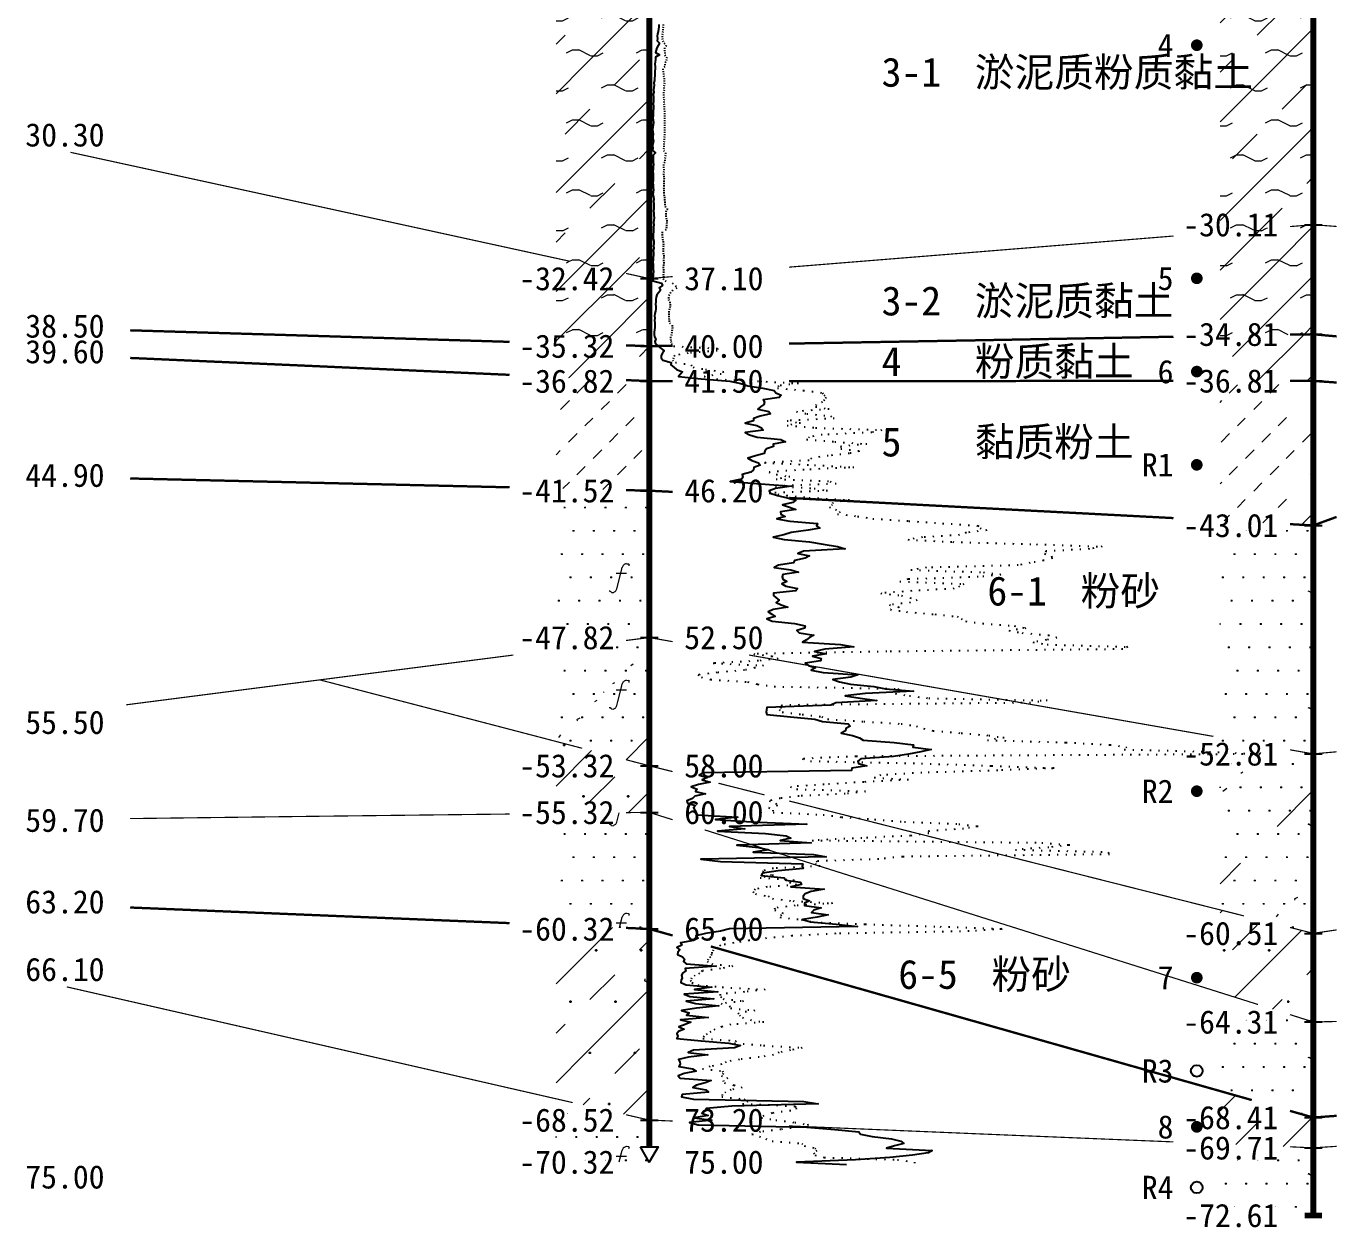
# Model space of a CAD drawing. Extents: x -37 to 3540, y -1485 to 297.
# Drawn here: x 901.7 to 1014.2, y -1124.2 to -1020.7 of the extents above; entities that cross this region are included whole.
import ezdxf
from ezdxf.enums import TextEntityAlignment as Align

# ---------------------------------------------------------------- set-up
doc = ezdxf.new("R2010")
doc.units = 0
doc.linetypes.add('DOT', pattern=[6.35, 0, -6.35])
doc.layers.get('0').update_dxf_attribs({"linetype": 'CONTINUOUS'})
for name, color, linetype in [('CURVE', 200, 'CONTINUOUS'), ('HOLE', 41, 'CONTINUOUS'), ('SAMPLE', 1, 'CONTINUOUS'), ('STRATUM', 241, 'CONTINUOUS')]:
    doc.layers.add(name, color=color, linetype=linetype)
doc.layers.add('HATCH', color=7, linetype='CONTINUOUS', lineweight=13)
doc.styles.add('ST', font='')
doc.styles.get('ST').set_extended_font_data('SimSun')
pattern_1 = [(45, (802.61, -1188), (-4.24264, 4.24264), [10, 0]), (45, (803.671, -1191.182), (-2.12132, 6.36396), [3, -3]), (26.565, (803.6844, -1188.2536), (5.999823, 5.999812), [0.567, -12.849]), (0, (803.1174, -1188.2536), (0, 6), [0.567, -5.433]), (26.565, (801.029, -1188), (5.999823, 5.999812), [0.567, -12.849]), (0, (801.536, -1187.7464), (0, 6), [0.567, -5.433]), (153.435, (803.1174, -1188.2536), (-5.999818, -5e-06), [1.134, -12.2826]), (26.565, (806.6844, -1185.2536), (5.999823, 5.999812), [0.567, -12.849]), (0, (806.1174, -1185.2536), (0, 6), [0.567, -5.433]), (26.565, (804.029, -1185), (5.999823, 5.999812), [0.567, -12.849]), (0, (804.536, -1184.7464), (0, 6), [0.567, -5.433]), (153.435, (806.1174, -1185.2536), (-5.999818, -5e-06), [1.134, -12.2826])]
pattern_2 = [(45, (802.6102, -1188), (-2.12132, 2.12132), [10, 0]), (26.565, (803.6844, -1188.2536), (5.999823, 5.999812), [0.567, -12.849]), (0, (803.1174, -1188.2536), (0, 6), [0.567, -5.433]), (26.565, (801.029, -1188), (5.999823, 5.999812), [0.567, -12.849]), (0, (801.536, -1187.7464), (0, 6), [0.567, -5.433]), (153.435, (803.1174, -1188.2536), (-5.999818, -5e-06), [1.134, -12.2826]), (26.565, (806.6844, -1185.2536), (5.999823, 5.999812), [0.567, -12.849]), (0, (806.1174, -1185.2536), (0, 6), [0.567, -5.433]), (26.565, (804.029, -1185), (5.999823, 5.999812), [0.567, -12.849]), (0, (804.536, -1184.7464), (0, 6), [0.567, -5.433]), (153.435, (806.1174, -1185.2536), (-5.999818, -5e-06), [1.134, -12.2826])]
pattern_3 = [(45, (802.61, -1188), (-4.24264, 4.24264), [10, 0]), (45, (803.671, -1191.182), (-2.12132, 6.36396), [3, -3])]
pattern_4 = [(45, (802.61, -1188), (-6e-07, 6.99998), [0.9473, -8.9522]), (45, (804.01, -1186.6), (-6e-07, 6.99998), [0.9869, -8.9126]), (45, (805.41, -1185.2), (-6e-07, 6.99998), [1.06018, -8.83931]), (45, (806.81, -1183.8), (-6e-07, 6.99998), [0.94918, -8.95032]), (45, (808.21, -1182.4), (-6e-07, 6.99998), [1.0365, -8.863]), (45, (806.11, -1188), (-6e-07, 6.99998), [1.01335, -8.88615]), (45, (807.51, -1186.6), (-6e-07, 6.99998), [1.07896, -12.12037]), (45, (808.91, -1185.2), (-6e-07, 6.99998), [0.99882, -8.90067]), (45, (803.31, -1183.8), (-4e-07, 6.99998), [1.05533, -8.84416]), (45, (804.71, -1182.4), (-4e-07, 6.99998), [1.0365, -8.863])]
pattern_5 = [(82.875, (801.7756, -1189.206), (0.000369, 10.0001764), [0.0893, -80.5337]), (143.13, (801.8767, -1189.2818), (-29.999964, 20.000054), [0.12627, -49.87373]), (172.875, (802.0538, -1189.304), (-70.0002457, 9.9996603), [0.17857, -80.44443]), (206.565, (802.2323, -1189.2147), (-9.999705, -9.99969), [0.19954, -22.16046]), (243.435, (802.3215, -1189.0363), (9e-06, -9.9997), [0.19954, -22.16146]), (255.964, (802.4108, -1188.679), (-0.0002, -9.999501), [0.36813, -40.86287]), (255.964, (802.7209, -1187.439), (-0.0002, -9.999501), [1.27838, -39.95262]), (255.964, (802.7894, -1187.165), (-0.0002, -9.999501), [0.28235, -40.94865]), (216.87, (802.9796, -1186.9108), (-9.999982, -10.000018), [0.12627, -49.87373]), (243.435, (802.8786, -1186.9865), (9e-06, -9.9997), [0.19954, -22.16146]), (206.565, (803.158, -1186.8215), (-9.999705, -9.99969), [0.19954, -22.16046]), (172.875, (803.3353, -1186.8437), (-70.0002457, 9.9996603), [0.17857, -80.44443]), (143.13, (803.4363, -1186.9194), (-29.999964, 20.000054), [0.12627, -49.87373]), (82.875, (803.4252, -1187.008), (0.000369, 10.0001764), [0.0893, -80.5337]), (0, (802.281, -1187.66), (0, 10), [0.89286, -9.10714]), (0, (802.6352, -1188), (1, 2), [0, -1.75]), (0, (802.6102, -1187.975), (1, 2), [0, -1.75]), (0, (802.6102, -1188), (1, 2), [0, -1.75]), (0, (802.5852, -1188), (1, 2), [0, -1.75]), (0, (802.6102, -1188.025), (1, 2), [0, -1.75])]
pattern_6 = [(45, (802.61, -1188), (-2e-06, 15.39996), [4.3383, -17.4406]), (45, (808.799, -1181.777), (-2e-06, 15.39996), [4.3861, -17.3928]), (45, (813.759, -1176.819), (-2e-06, 15.39996), [3.9899, -17.7889]), (26.565, (802.61, -1180.3), (15.4, 15.4), [0.2123, -34.22315]), (36.8699, (804.1502, -1178.76), (15.4, 15.4), [0.43504, -76.56496]), (315, (810.31, -1172.653), (15.39996, 3e-06), [0.0727, -21.7062]), (26.565, (810.31, -1188), (15.4, 15.4), [0.31845, -34.117]), (26.565, (811.85, -1186.46), (15.4, 15.4), [0.2316, -34.2038]), (90, (812.62, -1185.69), (-15.4, -1e-06), [0.0633, -15.3367]), (26.565, (813.39, -1184.92), (15.4, 15.4), [0.2002, -68.6707]), (36.8699, (814.9302, -1183.38), (15.4, 15.4), [0.2435, -76.7565]), (45, (816.47, -1181.84), (-5e-07, 15.39996), [0.24, -21.5388]), (315, (817.821, -1180.195), (15.39996, 3e-06), [0.0727, -21.7062]), (36.8699, (805.6902, -1177.22), (15.4, 15.4), [0.2249, -76.7751]), (53.1301, (807.2302, -1175.68), (30.8, 46.2), [0.29564, -76.70436]), (53.1301, (808.7702, -1174.14), (30.8, 46.2), [0.27774, -76.72226])]
pattern_7 = [(82.875, (800.774, -1190.6533), (0.000812, 22.000388), [0.1964, -177.1742]), (143.13, (800.9963, -1190.82), (-65.99992, 44.00012), [0.2778, -109.7222]), (172.875, (801.3862, -1190.8687), (-154.00054, 21.999253), [0.3929, -176.9777]), (206.565, (801.779, -1190.672), (-21.99935, -21.9993), [0.439, -48.753]), (243.435, (801.975, -1190.28), (2e-05, -21.99933), [0.439, -48.7552]), (255.964, (802.1715, -1189.494), (-0.00044, -21.9989), [0.8099, -89.8983]), (255.964, (802.8536, -1186.7656), (-0.00044, -21.9989), [2.8124, -87.8958]), (255.964, (803.0043, -1186.163), (-0.00044, -21.9989), [0.6212, -90.087]), (216.87, (803.423, -1185.6037), (-21.99996, -22.00004), [0.2778, -109.7222]), (243.435, (803.201, -1185.77), (2e-05, -21.99933), [0.439, -48.7552]), (206.565, (803.815, -1185.407), (-21.99935, -21.9993), [0.439, -48.753]), (172.875, (804.2053, -1185.456), (-154.00054, 21.999253), [0.3929, -176.9777]), (143.13, (804.4275, -1185.6228), (-65.99992, 44.00012), [0.2778, -109.7222]), (82.875, (804.4032, -1185.8177), (0.000812, 22.000388), [0.1964, -177.1742]), (0, (801.885, -1187.252), (0, 22), [1.9643, -20.0357]), (0, (802.6652, -1188), (2.2, 4.4), [0, -3.85]), (0, (802.6102, -1187.945), (2.2, 4.4), [0, -3.85]), (0, (802.6102, -1188), (2.2, 4.4), [0, -3.85]), (0, (802.5552, -1188), (2.2, 4.4), [0, -3.85]), (0, (802.6102, -1188.055), (2.2, 4.4), [0, -3.85])]

# ---------------------------------------------------------------- blocks, each defined once
blk = doc.blocks.new('SampleSoilUndisturbed')
at = {"const_width": 0.5}
blk.add_lwpolyline([(-0.25, 0, 1), (0.25, 0, 1)], format="xyb", close=True, dxfattribs=at)
blk = doc.blocks.new('SampleSoilDisturbed')
blk.add_circle((0, 0), 0.5)

msp = doc.modelspace()

# ---------------------------------------------------------------- hatches: boundary and pattern name
at = {"layer": 'HATCH'}
h = msp.add_hatch(dxfattribs=at)
h.set_pattern_fill('YNFNT', color=251, style=0)
h.set_pattern_definition(pattern_1)
h.paths.add_polyline_path([(1012.13, -1006.34), (1004.13, -1006.82), (1004.13, -1038.38), (1012.13, -1037.74)])
h.paths.add_polyline_path([(982.26, -1027.09), (1008.94, -1027.09), (1008.94, -1022.14), (982.26, -1022.14)], flags=9)
h.paths.add_polyline_path([(1000.06, -1039.22), (1009.62, -1039.22), (1009.62, -1036.29), (1000.06, -1036.29)], flags=9)
h.paths.add_polyline_path([(1000.06, -1007.82), (1009.62, -1007.82), (1009.62, -1004.91), (1000.06, -1004.91)], flags=9)
h = msp.add_hatch(dxfattribs=at)
h.set_pattern_fill('YNFNT', color=251, style=0)
h.set_pattern_definition(pattern_1)
h.paths.add_polyline_path([(955.14, -1009.76), (947.14, -1009.23), (947.14, -1040.61), (955.14, -1042.36)])
h.paths.add_polyline_path([(943.07, -1043.84), (952.63, -1043.84), (952.63, -1040.91), (943.07, -1040.91)], flags=9)
h.paths.add_polyline_path([(943.07, -1011.24), (952.63, -1011.24), (952.63, -1008.31), (943.07, -1008.31)], flags=9)
h = msp.add_hatch(dxfattribs=at)
h.set_pattern_fill('YNNT', color=251, style=0)
h.set_pattern_definition(pattern_2)
h.paths.add_polyline_path([(1012.13, -1037.74), (1004.13, -1038.38), (1004.13, -1047.28), (1012.13, -1047.14)])
h.paths.add_polyline_path([(1000.06, -1048.62), (1009.62, -1048.62), (1009.62, -1045.69), (1000.06, -1045.69)], flags=9)
h.paths.add_polyline_path([(1000.06, -1039.22), (1009.62, -1039.22), (1009.62, -1036.29), (1000.06, -1036.29)], flags=9)
h = msp.add_hatch(dxfattribs=at)
h.set_pattern_fill('YNNT', color=251, style=0)
h.set_pattern_definition(pattern_2)
h.paths.add_polyline_path([(955.14, -1042.36), (947.14, -1040.61), (947.14, -1047.91), (955.14, -1048.16)])
h.paths.add_polyline_path([(943.07, -1049.64), (952.63, -1049.64), (952.63, -1046.71), (943.07, -1046.71)], flags=9)
h.paths.add_polyline_path([(943.07, -1043.84), (952.63, -1043.84), (952.63, -1040.91), (943.07, -1040.91)], flags=9)
h = msp.add_hatch(dxfattribs=at)
h.set_pattern_fill('FZNT', color=32, style=0)
h.set_pattern_definition(pattern_3)
h.paths.add_polyline_path([(1012.13, -1047.14), (1004.13, -1047.28), (1004.13, -1051.14), (1012.13, -1051.14)])
h.paths.add_polyline_path([(1000.06, -1052.62), (1009.62, -1052.62), (1009.62, -1049.69), (1000.06, -1049.69)], flags=9)
h.paths.add_polyline_path([(1000.06, -1048.62), (1009.62, -1048.62), (1009.62, -1045.69), (1000.06, -1045.69)], flags=9)
h = msp.add_hatch(dxfattribs=at)
h.set_pattern_fill('FZNT', color=32, style=0)
h.set_pattern_definition(pattern_3)
h.paths.add_polyline_path([(955.14, -1048.16), (947.14, -1047.91), (947.14, -1050.8), (955.14, -1051.16)])
h.paths.add_polyline_path([(943.07, -1052.64), (952.63, -1052.64), (952.63, -1049.71), (943.07, -1049.71)], flags=9)
h.paths.add_polyline_path([(943.07, -1049.64), (952.63, -1049.64), (952.63, -1046.71), (943.07, -1046.71)], flags=9)
h = msp.add_hatch(dxfattribs=at)
h.set_pattern_fill('NZFT', color=52, style=0)
h.set_pattern_definition(pattern_4)
h.paths.add_polyline_path([(955.14, -1051.16), (947.14, -1050.8), (947.14, -1060.37), (955.14, -1060.56)])
h.paths.add_polyline_path([(943.07, -1062.04), (952.62, -1062.04), (952.62, -1059.13), (943.07, -1059.13)], flags=9)
h.paths.add_polyline_path([(943.07, -1052.64), (952.63, -1052.64), (952.63, -1049.71), (943.07, -1049.71)], flags=9)
h = msp.add_hatch(dxfattribs=at)
h.set_pattern_fill('NZFT', color=52, style=0)
h.set_pattern_definition(pattern_4)
h.paths.add_polyline_path([(1012.13, -1051.14), (1004.13, -1051.14), (1004.13, -1063.12), (1012.13, -1063.54)])
h.paths.add_polyline_path([(1000.06, -1065.02), (1009.62, -1065.02), (1009.62, -1062.09), (1000.06, -1062.09)], flags=9)
h.paths.add_polyline_path([(1000.06, -1052.62), (1009.62, -1052.62), (1009.62, -1049.69), (1000.06, -1049.69)], flags=9)
h = msp.add_hatch(dxfattribs=at)
h.set_pattern_fill('FS', color=142, style=0)
h.set_pattern_definition(pattern_5)
h.paths.add_polyline_path([(955.14, -1060.56), (947.14, -1060.37), (947.14, -1074.18), (955.14, -1073.16)])
h.paths.add_polyline_path([(943.07, -1074.64), (952.63, -1074.64), (952.63, -1071.71), (943.07, -1071.71)], flags=9)
h.paths.add_polyline_path([(943.07, -1062.04), (952.62, -1062.04), (952.62, -1059.13), (943.07, -1059.13)], flags=9)
h = msp.add_hatch(dxfattribs=at)
h.set_pattern_fill('FS', color=142, style=0)
h.set_pattern_definition(pattern_5)
h.paths.add_polyline_path([(1012.13, -1063.54), (1004.13, -1063.12), (1004.13, -1081.74), (1012.13, -1083.14)])
h.paths.add_polyline_path([(1000.06, -1084.62), (1009.62, -1084.62), (1009.62, -1081.69), (1000.06, -1081.69)], flags=9)
h.paths.add_polyline_path([(1000.06, -1065.02), (1009.62, -1065.02), (1009.62, -1062.09), (1000.06, -1062.09)], flags=9)
h = msp.add_hatch(dxfattribs=at)
h.set_pattern_fill('FS', color=142, style=0)
h.set_pattern_definition(pattern_5)
h.paths.add_polyline_path([(955.14, -1073.16), (947.14, -1074.18), (947.14, -1082.07), (955.14, -1084.16)])
h.paths.add_polyline_path([(943.07, -1085.64), (952.63, -1085.64), (952.63, -1082.71), (943.07, -1082.71)], flags=9)
h.paths.add_polyline_path([(943.07, -1074.64), (952.63, -1074.64), (952.63, -1071.71), (943.07, -1071.71)], flags=9)
h = msp.add_hatch(dxfattribs=at)
h.set_pattern_fill('SZFT', color=142, scale=2.2, style=0)
h.set_pattern_definition(pattern_6)
h.paths.add_polyline_path([(955.14, -1073.16), (947.14, -1074.18), (947.14, -1082.07), (955.14, -1084.16)])
h.paths.add_polyline_path([(943.07, -1085.64), (952.63, -1085.64), (952.63, -1082.71), (943.07, -1082.71)], flags=9)
h.paths.add_polyline_path([(943.07, -1074.64), (952.63, -1074.64), (952.63, -1071.71), (943.07, -1071.71)], flags=9)
h = msp.add_hatch(dxfattribs=at)
h.set_pattern_fill('FS', color=142, style=0)
h.set_pattern_definition(pattern_5)
h.paths.add_polyline_path([(1012.13, -1083.14), (1004.13, -1081.74), (1004.13, -1096.52), (1012.13, -1098.54)])
h.paths.add_polyline_path([(982.26, -1094.26), (1008.94, -1094.26), (1008.94, -1089.31), (982.26, -1089.31)], flags=9)
h.paths.add_polyline_path([(1000.06, -1100.02), (1009.62, -1100.02), (1009.62, -1097.09), (1000.06, -1097.09)], flags=9)
h.paths.add_polyline_path([(1000.06, -1084.62), (1009.62, -1084.62), (1009.62, -1081.69), (1000.06, -1081.69)], flags=9)
h = msp.add_hatch(dxfattribs=at)
h.set_pattern_fill('SZFT', color=142, scale=2.2, style=0)
h.set_pattern_definition(pattern_6)
h.paths.add_polyline_path([(1012.13, -1083.14), (1004.13, -1081.74), (1004.13, -1096.52), (1012.13, -1098.54)])
h.paths.add_polyline_path([(982.26, -1094.26), (1008.94, -1094.26), (1008.94, -1089.31), (982.26, -1089.31)], flags=9)
h.paths.add_polyline_path([(1000.06, -1100.02), (1009.62, -1100.02), (1009.62, -1097.09), (1000.06, -1097.09)], flags=9)
h.paths.add_polyline_path([(1000.06, -1084.62), (1009.62, -1084.62), (1009.62, -1081.69), (1000.06, -1081.69)], flags=9)
h = msp.add_hatch(dxfattribs=at)
h.set_pattern_fill('FZNT', color=32, style=0)
h.set_pattern_definition(pattern_3)
h.paths.add_polyline_path([(955.14, -1084.16), (947.14, -1082.07), (947.14, -1088.25), (955.14, -1088.16)])
h.paths.add_polyline_path([(943.07, -1089.64), (952.63, -1089.64), (952.63, -1086.71), (943.07, -1086.71)], flags=9)
h.paths.add_polyline_path([(943.07, -1085.64), (952.63, -1085.64), (952.63, -1082.71), (943.07, -1082.71)], flags=9)
h = msp.add_hatch(dxfattribs=at)
h.set_pattern_fill('FS', color=32, scale=2.2, style=0)
h.set_pattern_definition(pattern_7)
h.paths.add_polyline_path([(955.14, -1084.16), (947.14, -1082.07), (947.14, -1088.25), (955.14, -1088.16)])
h.paths.add_polyline_path([(943.07, -1089.64), (952.63, -1089.64), (952.63, -1086.71), (943.07, -1086.71)], flags=9)
h.paths.add_polyline_path([(943.07, -1085.64), (952.63, -1085.64), (952.63, -1082.71), (943.07, -1082.71)], flags=9)
h = msp.add_hatch(dxfattribs=at)
h.set_pattern_fill('FS', color=142, style=0)
h.set_pattern_definition(pattern_5)
h.paths.add_polyline_path([(955.14, -1088.16), (947.14, -1088.25), (947.14, -1097.83), (955.14, -1098.16)])
h.paths.add_polyline_path([(943.07, -1099.64), (952.63, -1099.64), (952.63, -1096.71), (943.07, -1096.71)], flags=9)
h.paths.add_polyline_path([(943.07, -1089.64), (952.63, -1089.64), (952.63, -1086.71), (943.07, -1086.71)], flags=9)
h = msp.add_hatch(dxfattribs=at)
h.set_pattern_fill('FZNT', color=32, style=0)
h.set_pattern_definition(pattern_3)
h.paths.add_polyline_path([(955.14, -1098.16), (947.14, -1097.83), (947.14, -1112.73), (955.14, -1114.56)])
h.paths.add_polyline_path([(943.07, -1116.04), (952.63, -1116.04), (952.63, -1113.11), (943.07, -1113.11)], flags=9)
h.paths.add_polyline_path([(943.07, -1099.64), (952.63, -1099.64), (952.63, -1096.71), (943.07, -1096.71)], flags=9)
h = msp.add_hatch(dxfattribs=at)
h.set_pattern_fill('FS', color=32, scale=2.2, style=0)
h.set_pattern_definition(pattern_7)
h.paths.add_polyline_path([(955.14, -1098.16), (947.14, -1097.83), (947.14, -1112.73), (955.14, -1114.56)])
h.paths.add_polyline_path([(943.07, -1116.04), (952.63, -1116.04), (952.63, -1113.11), (943.07, -1113.11)], flags=9)
h.paths.add_polyline_path([(943.07, -1099.64), (952.63, -1099.64), (952.63, -1096.71), (943.07, -1096.71)], flags=9)
h = msp.add_hatch(dxfattribs=at)
h.set_pattern_fill('FZNT', color=32, style=0)
h.set_pattern_definition(pattern_3)
h.paths.add_polyline_path([(1012.13, -1098.54), (1004.13, -1096.52), (1004.13, -1103.61), (1012.13, -1106.14)])
h.paths.add_polyline_path([(1000.06, -1100.02), (1009.62, -1100.02), (1009.62, -1097.09), (1000.06, -1097.09)], flags=9)
h = msp.add_hatch(dxfattribs=at)
h.set_pattern_fill('FS', color=32, scale=2.2, style=0)
h.set_pattern_definition(pattern_7)
h.paths.add_polyline_path([(1012.13, -1098.54), (1004.13, -1096.52), (1004.13, -1103.61), (1012.13, -1106.14)])
h.paths.add_polyline_path([(1000.06, -1100.02), (1009.62, -1100.02), (1009.62, -1097.09), (1000.06, -1097.09)], flags=9)
h = msp.add_hatch(dxfattribs=at)
h.set_pattern_fill('FS', color=142, style=0)
h.set_pattern_definition(pattern_5)
h.paths.add_polyline_path([(1012.13, -1106.14), (1004.13, -1103.61), (1004.13, -1112.06), (1012.13, -1114.34)])
h.paths.add_polyline_path([(982.26, -1112.04), (1008.94, -1112.04), (1008.94, -1107.1), (982.26, -1107.1)], flags=9)
h.paths.add_polyline_path([(1000.06, -1107.62), (1009.62, -1107.62), (1009.62, -1104.69), (1000.06, -1104.69)], flags=9)
h = msp.add_hatch(dxfattribs=at)
h.set_pattern_fill('FZNT', color=32, style=0)
h.set_pattern_definition(pattern_3)
h.paths.add_polyline_path([(1012.13, -1114.34), (1004.13, -1112.06), (1004.13, -1116.6), (1012.13, -1116.94)])
h.paths.add_polyline_path([(1000.06, -1118.42), (1009.62, -1118.42), (1009.62, -1115.49), (1000.06, -1115.49)], flags=9)
h.paths.add_polyline_path([(1000.06, -1115.82), (1009.62, -1115.82), (1009.62, -1112.89), (1000.06, -1112.89)], flags=9)
h = msp.add_hatch(dxfattribs=at)
h.set_pattern_fill('FS', color=142, style=0)
h.set_pattern_definition(pattern_5)
h.paths.add_polyline_path([(955.14, -1114.56), (947.14, -1112.73), (947.14, -1118.16), (955.14, -1118.16), (954.39, -1116.86), (955.14, -1116.86)])
h.paths.add_polyline_path([(943.07, -1119.64), (952.63, -1119.64), (952.63, -1116.71), (943.07, -1116.71)], flags=9)
h.paths.add_polyline_path([(943.07, -1116.04), (952.63, -1116.04), (952.63, -1113.11), (943.07, -1113.11)], flags=9)
h = msp.add_hatch(dxfattribs=at)
h.set_pattern_fill('FS', color=142, style=0)
h.set_pattern_definition(pattern_5)
h.paths.add_polyline_path([(1012.13, -1116.94), (1004.13, -1116.6), (1004.13, -1122.74), (1012.13, -1122.74)])
h.paths.add_polyline_path([(1000.06, -1124.22), (1009.62, -1124.22), (1009.62, -1121.29), (1000.06, -1121.29)], flags=9)
h.paths.add_polyline_path([(1000.06, -1118.42), (1009.62, -1118.42), (1009.62, -1115.49), (1000.06, -1115.49)], flags=9)

# ---------------------------------------------------------------- linework, layer by layer
at = {"layer": 'CURVE', "color": 30, "linetype": 'Continuous'}
msp.add_lwpolyline([(955.97, -1020.56), (955.96, -1020.76), (955.92, -1020.96), (955.91, -1021.16), (955.85, -1021.36), (955.82, -1021.56), (955.83, -1021.76), (955.81, -1021.96), (956, -1022.16), (955.89, -1022.36), (955.78, -1022.56), (955.73, -1022.76), (955.68, -1022.96), (956.01, -1023.16), (955.68, -1023.36), (955.67, -1023.56), (955.65, -1023.76), (955.62, -1023.96), (955.63, -1024.16), (955.63, -1024.36), (955.6, -1024.56), (955.62, -1024.76), (955.61, -1024.96), (955.59, -1025.16), (955.57, -1025.36), (955.53, -1025.56), (955.56, -1025.76), (955.53, -1025.96), (955.5, -1026.16), (955.52, -1026.36), (955.46, -1026.56), (955.49, -1026.76), (955.51, -1026.96), (955.49, -1027.16), (955.46, -1027.36), (955.49, -1027.56), (955.49, -1027.76), (955.48, -1027.96), (955.46, -1028.16), (955.48, -1028.36), (955.45, -1028.56), (955.46, -1028.76), (955.5, -1028.96), (955.46, -1029.16), (955.45, -1029.36), (955.42, -1029.56), (955.43, -1029.76), (955.46, -1029.96), (955.44, -1030.16), (955.43, -1030.36), (955.49, -1030.56), (955.44, -1030.76), (955.41, -1030.96), (955.43, -1031.16), (955.41, -1031.36), (955.68, -1031.56), (955.46, -1031.76), (955.46, -1031.96), (955.46, -1032.16), (955.48, -1032.36), (955.49, -1032.56), (955.47, -1032.76), (955.47, -1032.96), (955.45, -1033.16), (955.46, -1033.36), (955.46, -1033.56), (955.48, -1033.76), (955.46, -1033.96), (955.45, -1034.16), (955.48, -1034.36), (955.47, -1034.56), (955.5, -1034.76), (955.47, -1034.96), (955.44, -1035.16), (955.5, -1035.36), (955.53, -1035.56), (955.5, -1035.76), (955.52, -1035.96), (955.53, -1036.16), (955.54, -1036.36), (955.49, -1036.56), (955.52, -1036.76), (955.53, -1036.96), (955.56, -1037.16), (955.54, -1037.36), (955.5, -1037.56), (955.52, -1037.76), (955.51, -1037.96), (955.5, -1038.16), (955.51, -1038.36), (955.46, -1038.56), (955.46, -1038.76), (955.48, -1038.96), (955.53, -1039.16), (955.52, -1039.36), (955.51, -1039.56), (955.53, -1039.76), (955.47, -1039.96), (955.5, -1040.16), (955.5, -1040.36), (955.46, -1040.56), (955.47, -1040.76), (955.45, -1040.96), (955.46, -1041.16), (955.46, -1041.36), (955.48, -1041.56), (955.5, -1041.76), (955.48, -1041.96), (955.46, -1042.16), (955.46, -1042.36), (955.45, -1042.56), (956.19, -1042.76), (956.26, -1042.96), (955.98, -1043.16), (956.1, -1043.36), (955.97, -1043.56), (955.78, -1043.76), (955.73, -1043.96), (955.71, -1044.16), (955.7, -1044.36), (955.67, -1044.56), (955.69, -1044.76), (955.7, -1044.96), (955.68, -1045.16), (955.61, -1045.36), (955.59, -1045.56), (955.61, -1045.76), (955.59, -1045.96), (955.6, -1046.16), (955.61, -1046.36), (955.61, -1046.56), (955.57, -1046.76), (955.55, -1046.96), (955.56, -1047.16), (955.58, -1047.36), (955.69, -1047.56), (955.6, -1047.76), (955.67, -1047.96), (955.9, -1048.16), (956.17, -1048.36), (956.42, -1048.56), (956.26, -1048.76), (956.16, -1048.96), (956.17, -1049.16), (956.3, -1049.36), (957.01, -1049.56), (957, -1049.76), (957.23, -1049.96), (957.46, -1050.16), (958, -1050.36), (957.82, -1050.56), (957.65, -1050.76), (959.6, -1050.96), (962.04, -1051.16), (962.99, -1051.36), (963.59, -1051.56), (964.88, -1051.76), (965.85, -1051.96), (966, -1052.16), (966.45, -1052.36), (966.28, -1052.56), (964.91, -1052.76), (965.03, -1052.96), (964.98, -1053.16), (964.67, -1053.36), (964.45, -1053.56), (965.4, -1053.76), (965.54, -1053.96), (964.65, -1054.16), (964.09, -1054.36), (964.09, -1054.56), (963.37, -1054.76), (964.37, -1054.96), (964.76, -1055.16), (964.91, -1055.36), (963.38, -1055.56), (963.74, -1055.76), (964.39, -1055.96), (966.43, -1056.16), (966.82, -1056.36), (965.76, -1056.56), (965.79, -1056.76), (965.2, -1056.96), (965.06, -1057.16), (965.01, -1057.36), (964.25, -1057.56), (963.6, -1057.76), (963.95, -1057.96), (964.51, -1058.16), (964.66, -1058.36), (964.12, -1058.56), (964.09, -1058.76), (963.85, -1058.96), (963.12, -1059.16), (963.16, -1059.36), (963.04, -1059.56), (962.09, -1059.76), (964.72, -1059.96), (967.35, -1060.16), (965.98, -1060.36), (965.42, -1060.56), (965.51, -1060.76), (966.15, -1060.96), (966.98, -1061.16), (967.72, -1061.36), (967.47, -1061.56), (966.58, -1061.76), (967.18, -1061.96), (967.71, -1062.16), (966.4, -1062.36), (966.42, -1062.56), (966.79, -1062.76), (966.08, -1062.96), (967.2, -1063.16), (969.58, -1063.36), (969.48, -1063.56), (969.77, -1063.76), (968.76, -1063.96), (967.31, -1064.16), (966.69, -1064.36), (965.77, -1064.56), (966.71, -1064.76), (968.89, -1064.96), (970.05, -1065.16), (971.3, -1065.36), (971.94, -1065.56), (968.36, -1065.76), (967.88, -1065.96), (968.88, -1066.16), (968.52, -1066.36), (967.61, -1066.56), (967.52, -1066.76), (966.24, -1066.96), (965.86, -1067.16), (967.28, -1067.36), (967.95, -1067.56), (966.6, -1067.76), (966.53, -1067.96), (966.6, -1068.16), (966.94, -1068.36), (966.5, -1068.56), (966.87, -1068.76), (967.85, -1068.96), (967.71, -1069.16), (965.81, -1069.36), (965.81, -1069.56), (966.04, -1069.76), (966.29, -1069.96), (966.02, -1070.16), (966.47, -1070.36), (967.04, -1070.56), (965.78, -1070.76), (965.35, -1070.96), (965.66, -1071.16), (965.94, -1071.36), (965.24, -1071.56), (965.69, -1071.76), (967.6, -1071.96), (968.53, -1072.16), (968.45, -1072.36), (967.81, -1072.56), (968.01, -1072.76), (969.25, -1072.96), (968.89, -1073.16), (968.63, -1073.36), (968.3, -1073.56), (971.54, -1073.76), (972.69, -1073.96), (970.2, -1074.16), (969.31, -1074.36), (970.31, -1074.56), (969.14, -1074.76), (969.88, -1074.96), (969.83, -1075.16), (968.53, -1075.36), (968.79, -1075.56), (969.41, -1075.76), (969.04, -1075.96), (970.06, -1076.16), (973.05, -1076.36), (972.43, -1076.56), (970.88, -1076.76), (971.46, -1076.96), (972.4, -1077.16), (974.41, -1077.36), (975.4, -1077.56), (977.81, -1077.76), (973.69, -1077.96), (971.96, -1078.16), (973.25, -1078.36), (974.66, -1078.56), (971.15, -1078.76), (970.72, -1078.96), (965.22, -1079.16), (965.19, -1079.36), (965.16, -1079.56), (965.24, -1079.76), (967.25, -1079.96), (969.34, -1080.16), (969.99, -1080.36), (972.21, -1080.56), (972.38, -1080.76), (972.02, -1080.96), (971.97, -1081.16), (971.61, -1081.36), (972.58, -1081.56), (973.19, -1081.76), (973.49, -1081.96), (976.16, -1082.16), (977.81, -1082.36), (977.77, -1082.56), (979.32, -1082.76), (978.43, -1082.96), (977.38, -1083.16), (976.1, -1083.36), (973.3, -1083.56), (973.03, -1083.76), (973.1, -1083.96), (973.82, -1084.16), (972.53, -1084.36), (972.5, -1084.56), (959.79, -1084.76), (959.41, -1084.96), (960.12, -1085.16), (959.67, -1085.36), (960.36, -1085.56), (959.36, -1085.76), (958.73, -1085.96), (959.26, -1086.16), (959.1, -1086.36), (959.95, -1086.56), (959.04, -1086.76), (958.84, -1086.96), (958.35, -1087.16), (958.42, -1087.36), (959.09, -1087.56), (958.92, -1087.76), (959.06, -1087.96), (959.15, -1088.16), (959.2, -1088.36), (962.74, -1088.56), (960.82, -1088.76), (963.9, -1088.96), (968.65, -1089.16), (962.03, -1089.36), (963.35, -1089.56), (960.98, -1089.76), (965.1, -1089.96), (966.89, -1090.16), (967.3, -1090.36), (966.37, -1090.56), (969.03, -1090.76), (962.64, -1090.96), (964.51, -1091.16), (965.39, -1091.36), (964.04, -1091.56), (969.22, -1091.76), (970.32, -1091.96), (959.55, -1092.16), (961.26, -1092.36), (968.31, -1092.56), (968.27, -1092.76), (968.34, -1092.96), (966.2, -1093.16), (964.85, -1093.36), (964.73, -1093.56), (966.7, -1093.76), (966.87, -1093.96), (968.1, -1094.16), (968.21, -1094.36), (967.28, -1094.56), (970.15, -1094.76), (969.03, -1094.96), (968.51, -1095.16), (968.35, -1095.36), (968.34, -1095.56), (968.89, -1095.76), (968.46, -1095.96), (968.45, -1096.16), (969.89, -1096.36), (969.27, -1096.56), (969.07, -1096.76), (970.48, -1096.96), (969.55, -1097.16), (968.29, -1097.36), (968.96, -1097.56), (971.18, -1097.76), (973.02, -1097.96), (962.03, -1098.16), (961.25, -1098.36), (959.96, -1098.56), (959.12, -1098.76), (959.32, -1098.96), (958.93, -1099.16), (957.83, -1099.36), (957.92, -1099.56), (957.49, -1099.76), (957.77, -1099.96), (957.58, -1100.16), (957.57, -1100.36), (958, -1100.56), (958.15, -1100.76), (958.08, -1100.96), (958.3, -1101.16), (960.88, -1101.36), (958.21, -1101.56), (958.27, -1101.76), (957.99, -1101.96), (957.9, -1102.16), (957.96, -1102.36), (957.88, -1102.56), (957.84, -1102.76), (958.29, -1102.96), (960.5, -1103.16), (959.01, -1103.36), (961.01, -1103.56), (958.13, -1103.76), (958.61, -1103.96), (960.69, -1104.16), (958.29, -1104.36), (959.11, -1104.56), (961.12, -1104.76), (959.2, -1104.96), (957.89, -1105.16), (958.57, -1105.36), (958.33, -1105.56), (960.19, -1105.76), (957.81, -1105.96), (958.7, -1106.16), (958.21, -1106.36), (957.68, -1106.56), (958.12, -1106.76), (957.63, -1106.96), (957.5, -1107.16), (957.59, -1107.36), (957.5, -1107.56), (959.59, -1107.76), (961.97, -1107.96), (962.97, -1108.16), (962.44, -1108.36), (958.93, -1108.56), (958.47, -1108.76), (960.16, -1108.96), (958.49, -1109.16), (957.65, -1109.36), (957.75, -1109.56), (957.79, -1109.76), (957.68, -1109.96), (958.85, -1110.16), (959.16, -1110.36), (958.13, -1110.56), (957.62, -1110.76), (957.8, -1110.96), (960.44, -1111.16), (959.92, -1111.36), (959.2, -1111.56), (958.87, -1111.76), (960, -1111.96), (960.21, -1112.16), (957.95, -1112.36), (957.91, -1112.56), (958.94, -1112.76), (968.4, -1112.96), (969.62, -1113.16), (962.23, -1113.36), (960.01, -1113.56), (959.92, -1113.76), (959.65, -1113.96), (960.18, -1114.16), (958.99, -1114.36), (960.5, -1114.56), (958.6, -1114.76), (959.33, -1114.96), (968.66, -1115.16), (971.07, -1115.36), (973.12, -1115.56), (973.27, -1115.76), (974.27, -1115.96), (975.94, -1116.16), (976.74, -1116.36), (976.99, -1116.56), (976.19, -1116.76), (975.51, -1116.96), (979.43, -1117.16), (979.06, -1117.36), (977.74, -1117.56), (975.78, -1117.76), (972.84, -1117.96), (967.77, -1118.16), (972.07, -1118.36)], dxfattribs=at)
at = {"layer": 'CURVE', "color": 100, "linetype": 'DOT', "ltscale": 0.1}
msp.add_lwpolyline([(956.32, -1020.56), (956.32, -1020.76), (956.29, -1020.96), (956.29, -1021.16), (956.27, -1021.36), (956.24, -1021.56), (956.24, -1021.76), (956.29, -1021.96), (956.38, -1022.16), (956.62, -1022.36), (956.45, -1022.56), (956.44, -1022.76), (956.47, -1022.96), (956.48, -1023.16), (956.63, -1023.36), (956.61, -1023.56), (956.55, -1023.76), (956.47, -1023.96), (956.46, -1024.16), (956.29, -1024.36), (956.33, -1024.56), (956.35, -1024.76), (956.37, -1024.96), (956.4, -1025.16), (956.42, -1025.36), (956.43, -1025.56), (956.4, -1025.76), (956.39, -1025.96), (956.4, -1026.16), (956.36, -1026.36), (956.37, -1026.56), (956.37, -1026.76), (956.4, -1026.96), (956.39, -1027.16), (956.39, -1027.36), (956.41, -1027.56), (956.42, -1027.76), (956.43, -1027.96), (956.45, -1028.16), (956.43, -1028.36), (956.44, -1028.56), (956.44, -1028.76), (956.44, -1028.96), (956.44, -1029.16), (956.43, -1029.36), (956.43, -1029.56), (956.43, -1029.76), (956.43, -1029.96), (956.44, -1030.16), (956.4, -1030.36), (956.4, -1030.56), (956.38, -1030.76), (956.38, -1030.96), (956.38, -1031.16), (956.36, -1031.36), (956.53, -1031.56), (956.52, -1031.76), (956.5, -1031.96), (956.46, -1032.16), (956.46, -1032.36), (956.37, -1032.56), (956.36, -1032.76), (956.38, -1032.96), (956.38, -1033.16), (956.36, -1033.36), (956.38, -1033.56), (956.4, -1033.76), (956.39, -1033.96), (956.39, -1034.16), (956.39, -1034.36), (956.37, -1034.56), (956.38, -1034.76), (956.38, -1034.96), (956.39, -1035.16), (956.43, -1035.36), (956.44, -1035.56), (956.47, -1035.76), (956.48, -1035.96), (956.49, -1036.16), (956.69, -1036.36), (956.59, -1036.56), (956.55, -1036.76), (956.55, -1036.96), (956.58, -1037.16), (956.64, -1037.36), (956.63, -1037.56), (956.62, -1037.76), (956.6, -1037.96), (956.59, -1038.16), (956.24, -1038.36), (956.25, -1038.56), (956.25, -1038.76), (956.27, -1038.96), (956.34, -1039.16), (956.34, -1039.36), (956.35, -1039.56), (956.33, -1039.76), (956.33, -1039.96), (956.33, -1040.16), (956.38, -1040.36), (956.38, -1040.56), (956.36, -1040.76), (956.38, -1040.96), (956.37, -1041.16), (956.33, -1041.36), (956.35, -1041.56), (956.35, -1041.76), (956.34, -1041.96), (956.35, -1042.16), (956.32, -1042.36), (956.49, -1042.56), (957.11, -1042.76), (957.39, -1042.96), (957.51, -1043.16), (957.16, -1043.36), (956.99, -1043.56), (956.86, -1043.76), (956.79, -1043.96), (956.78, -1044.16), (956.89, -1044.36), (956.92, -1044.56), (956.92, -1044.76), (956.87, -1044.96), (956.82, -1045.16), (956.82, -1045.36), (956.82, -1045.56), (956.82, -1045.76), (956.84, -1045.96), (956.86, -1046.16), (957.1, -1046.36), (957.12, -1046.56), (957.09, -1046.76), (957.07, -1046.96), (957.04, -1047.16), (956.96, -1047.36), (956.97, -1047.56), (956.99, -1047.76), (957.02, -1047.96), (957.22, -1048.16), (960.99, -1048.36), (960.97, -1048.56), (958.48, -1048.76), (957.32, -1048.96), (957.22, -1049.16), (957.12, -1049.36), (957.38, -1049.56), (958.73, -1049.76), (958.9, -1049.96), (959.95, -1050.16), (961.51, -1050.36), (961.32, -1050.56), (959.85, -1050.76), (960.18, -1050.96), (964.42, -1051.16), (967.94, -1051.36), (966.26, -1051.56), (966.13, -1051.76), (968.36, -1051.96), (970, -1052.16), (970.13, -1052.36), (970.32, -1052.56), (970.17, -1052.76), (970, -1052.96), (969.46, -1053.16), (969.41, -1053.36), (970.57, -1053.56), (967.77, -1053.76), (968.65, -1053.96), (970.7, -1054.16), (971.01, -1054.36), (966.96, -1054.56), (968.11, -1054.76), (966.96, -1054.96), (969.41, -1055.16), (975.1, -1055.36), (974.24, -1055.56), (969.98, -1055.76), (968.87, -1055.96), (968.64, -1056.16), (971.05, -1056.36), (973.82, -1056.56), (971.57, -1056.76), (971.57, -1056.96), (973.18, -1057.16), (972.32, -1057.36), (970.49, -1057.56), (969.05, -1057.76), (968.85, -1057.96), (965.02, -1058.16), (969.31, -1058.36), (972.7, -1058.56), (968.42, -1058.76), (965.42, -1058.96), (966.04, -1059.16), (967.2, -1059.36), (966.02, -1059.56), (970.65, -1059.76), (971.18, -1059.96), (965.96, -1060.16), (969.29, -1060.36), (970.43, -1060.56), (965.44, -1060.76), (966.92, -1060.96), (968.85, -1061.16), (972.31, -1061.36), (970.9, -1061.56), (970.84, -1061.76), (970.6, -1061.96), (971.11, -1062.16), (971.51, -1062.36), (971.28, -1062.56), (973.01, -1062.76), (974.32, -1062.96), (977.41, -1063.16), (980.31, -1063.36), (983.34, -1063.56), (983.53, -1063.76), (984.1, -1063.96), (982.35, -1064.16), (981.77, -1064.36), (978.6, -1064.56), (977.33, -1064.76), (981.18, -1064.96), (988.36, -1065.16), (994.01, -1065.36), (992.92, -1065.56), (989.19, -1065.76), (989.07, -1065.96), (989.65, -1066.16), (989.74, -1066.36), (988.98, -1066.56), (987.83, -1066.76), (986.81, -1066.96), (978.94, -1067.16), (977.59, -1067.36), (983.81, -1067.56), (985.32, -1067.76), (983.37, -1067.96), (977.35, -1068.16), (976.64, -1068.36), (982.14, -1068.56), (981.76, -1068.76), (981.31, -1068.96), (977.66, -1069.16), (975, -1069.36), (976.78, -1069.56), (977.51, -1069.76), (978.14, -1069.96), (977.57, -1070.16), (975.75, -1070.36), (976.57, -1070.56), (975.83, -1070.76), (977.2, -1070.96), (979.65, -1071.16), (981.56, -1071.36), (981.9, -1071.56), (982.28, -1071.76), (983.74, -1071.96), (986.46, -1072.16), (987.46, -1072.36), (986, -1072.56), (987.14, -1072.76), (989.39, -1072.96), (990.12, -1073.16), (989.22, -1073.36), (988.06, -1073.56), (989.28, -1073.76), (996.2, -1073.96), (995.77, -1074.16), (975.53, -1074.36), (964.11, -1074.56), (965.65, -1074.76), (966.21, -1074.96), (964.51, -1075.16), (960.61, -1075.36), (964.95, -1075.56), (964.21, -1075.76), (963.31, -1075.96), (960.97, -1076.16), (959.29, -1076.36), (959.62, -1076.56), (960.41, -1076.76), (963.57, -1076.96), (964.43, -1077.16), (965.86, -1077.36), (976.56, -1077.56), (976.37, -1077.76), (976.25, -1077.96), (977.47, -1078.16), (979.13, -1078.36), (989.3, -1078.56), (987.87, -1078.76), (966.5, -1078.96), (966.47, -1079.16), (966.28, -1079.36), (966.55, -1079.56), (968.26, -1079.76), (969.95, -1079.96), (970.44, -1080.16), (973.55, -1080.36), (976.75, -1080.56), (978.06, -1080.76), (978.68, -1080.96), (979.5, -1081.16), (981.91, -1081.36), (984.27, -1081.56), (985.59, -1081.76), (984.16, -1081.96), (990.9, -1082.16), (994.67, -1082.36), (996.1, -1082.56), (995.9, -1082.76), (1003.21, -1082.96), (1007.55, -1083.16), (972.88, -1083.36), (968.28, -1083.56), (968.97, -1083.76), (978.5, -1083.96), (984.52, -1084.16), (989.88, -1084.36), (985.04, -1084.56), (978.54, -1084.76), (975.02, -1084.96), (974.44, -1085.16), (977.38, -1085.36), (973.54, -1085.56), (970.14, -1085.76), (967.25, -1085.96), (967.78, -1086.16), (973.7, -1086.36), (971.95, -1086.56), (967.99, -1086.76), (966.37, -1086.96), (965.45, -1087.16), (965.99, -1087.36), (966.13, -1087.56), (965.39, -1087.76), (965.74, -1087.96), (965.76, -1088.16), (970.06, -1088.36), (971.64, -1088.56), (974.47, -1088.76), (977.04, -1088.96), (981.7, -1089.16), (983.36, -1089.36), (982.12, -1089.56), (979.11, -1089.76), (979.13, -1089.96), (977.56, -1090.16), (973.39, -1090.36), (969.13, -1090.56), (988.82, -1090.76), (991.23, -1090.96), (989.43, -1091.16), (986.56, -1091.36), (994.52, -1091.56), (994.65, -1091.76), (976.87, -1091.96), (974.83, -1092.16), (969.52, -1092.36), (969.38, -1092.56), (969.8, -1092.76), (965.79, -1092.96), (964.91, -1093.16), (964.82, -1093.36), (965.79, -1093.56), (964.65, -1093.76), (967.56, -1093.96), (967.18, -1094.16), (967.77, -1094.36), (965.25, -1094.56), (964.22, -1094.76), (964.04, -1094.96), (964.25, -1095.16), (965.33, -1095.36), (965.7, -1095.56), (967.48, -1095.76), (970.86, -1095.96), (967.67, -1096.16), (965.89, -1096.36), (965.91, -1096.56), (966.59, -1096.76), (966.49, -1096.96), (966.35, -1097.16), (968.18, -1097.36), (969.15, -1097.56), (973.67, -1097.76), (980.09, -1097.96), (985.43, -1098.16), (982.59, -1098.36), (971.14, -1098.56), (967.4, -1098.76), (965.21, -1098.96), (963.71, -1099.16), (962.39, -1099.36), (961.24, -1099.56), (960.99, -1099.76), (960.63, -1099.96), (960.51, -1100.16), (960.51, -1100.36), (960.38, -1100.56), (960.2, -1100.76), (960.11, -1100.96), (960.5, -1101.16), (962.31, -1101.36), (961.25, -1101.56), (959.68, -1101.76), (959.46, -1101.96), (959.06, -1102.16), (958.76, -1102.36), (958.68, -1102.56), (958.8, -1102.76), (959.3, -1102.96), (961.4, -1103.16), (965.09, -1103.36), (963.3, -1103.56), (961.21, -1103.76), (961.26, -1103.96), (961.47, -1104.16), (963.23, -1104.36), (961.3, -1104.56), (962.02, -1104.76), (962.12, -1104.96), (964.2, -1105.16), (962.77, -1105.36), (962.87, -1105.56), (963.13, -1105.76), (963.81, -1105.96), (964.96, -1106.16), (962.15, -1106.36), (961.36, -1106.56), (960.76, -1106.76), (960.43, -1106.96), (960.1, -1107.16), (959.84, -1107.36), (959.74, -1107.56), (962.59, -1107.76), (962.45, -1107.96), (964.95, -1108.16), (968.26, -1108.36), (967.27, -1108.56), (966.28, -1108.76), (965.81, -1108.96), (964.58, -1109.16), (962.89, -1109.36), (961.74, -1109.56), (961.36, -1109.76), (960.36, -1109.96), (959.69, -1110.16), (961.42, -1110.36), (961.51, -1110.56), (961.34, -1110.76), (961.89, -1110.96), (961.47, -1111.16), (961.58, -1111.36), (962.42, -1111.56), (963.12, -1111.76), (962.17, -1111.96), (961.69, -1112.16), (961.4, -1112.36), (961.36, -1112.56), (963.25, -1112.76), (963.6, -1112.96), (963.14, -1113.16), (967.67, -1113.36), (967.79, -1113.56), (967.28, -1113.76), (965.69, -1113.96), (964.96, -1114.16), (964.75, -1114.36), (965.99, -1114.56), (967.62, -1114.76), (968.79, -1114.96), (968.03, -1115.16), (966.44, -1115.36), (964.68, -1115.56), (963.95, -1115.76), (964.6, -1115.96), (965.14, -1116.16), (965.67, -1116.36), (968.22, -1116.56), (968.44, -1116.76), (969.35, -1116.96), (969.52, -1117.16), (969.27, -1117.36), (969.35, -1117.56), (970.17, -1117.76), (976.43, -1117.96), (977.89, -1118.16), (977.89, -1118.36)], dxfattribs=at)
at = {"layer": 'HOLE', "linetype": 'Continuous', "const_width": 0.5}
for points in [[(955.14, -968.16), (955.14, -1116.86)], [(1012.13, -972.74), (1012.13, -1122.74)], [(1011.38, -1122.74), (1012.88, -1122.74)]]:
    msp.add_lwpolyline(points, dxfattribs=at)
at = {"layer": 'HOLE', "linetype": 'Continuous'}
for points in [[(1011.38, -1037.74), (1012.88, -1037.74)], [(954.39, -1042.36), (955.89, -1042.36)], [(1011.38, -1047.14), (1012.88, -1047.14)], [(954.39, -1048.16), (955.89, -1048.16)], [(954.39, -1051.16), (955.89, -1051.16)], [(1011.38, -1051.14), (1012.88, -1051.14)], [(954.39, -1060.56), (955.89, -1060.56)], [(1011.38, -1063.54), (1012.88, -1063.54)], [(954.39, -1073.16), (955.89, -1073.16)], [(1011.38, -1083.14), (1012.88, -1083.14)], [(954.39, -1084.16), (955.89, -1084.16)], [(954.39, -1088.16), (955.89, -1088.16)], [(954.39, -1098.16), (955.89, -1098.16)], [(1011.38, -1098.54), (1012.88, -1098.54)], [(1011.38, -1106.14), (1012.88, -1106.14)], [(1011.38, -1114.34), (1012.88, -1114.34)], [(954.39, -1114.56), (955.89, -1114.56)], [(1011.38, -1116.94), (1012.88, -1116.94)]]:
    msp.add_lwpolyline(points, dxfattribs=at)
msp.add_lwpolyline([(954.39, -1116.86), (955.89, -1116.86), (955.14, -1118.16)], close=True, dxfattribs=at)
at = {"layer": 'STRATUM', "linetype": 'Continuous'}
for points, const_width in [([(905.46, -1031.53), (926.86, -1036.19), (948.25, -1040.86)], 0.1), ([(1010.13, -1037.9), (1012.13, -1037.74), (1014.13, -1037.89)], 0.1), ([(967.14, -1041.38), (983.63, -1040.05), (1000.13, -1038.71)], 0.1), ([(953.14, -1041.92), (955.14, -1042.36), (957.14, -1042.19)], 0.1), ([(910.58, -1046.8), (926.86, -1047.29), (943.14, -1047.79)], 0.2), ([(953.14, -1048.09), (955.14, -1048.16), (957.14, -1048.12)], 0.2), ([(967.14, -1047.94), (983.63, -1047.65), (1000.13, -1047.35)], 0.2), ([(1010.13, -1047.17), (1012.13, -1047.14), (1014.13, -1047.32)], 0.2), ([(910.58, -1049.17), (926.86, -1049.89), (943.14, -1050.62)], 0.2), ([(953.14, -1051.07), (955.14, -1051.16), (957.14, -1051.16)], 0.2), ([(967.14, -1051.15), (983.63, -1051.15), (1000.13, -1051.14)], 0.2), ([(1010.13, -1051.14), (1012.13, -1051.14), (1014.13, -1051.28)], 0.2), ([(910.58, -1059.51), (926.86, -1059.89), (943.14, -1060.27)], 0.2), ([(953.14, -1060.51), (955.14, -1060.56), (957.14, -1060.66)], 0.2), ([(967.14, -1061.18), (983.63, -1062.05), (1000.13, -1062.91)], 0.2), ([(1010.13, -1063.43), (1012.13, -1063.54), (1014.13, -1062.81)], 0.2), ([(953.14, -1073.41), (955.14, -1073.16), (957.14, -1073.51)], 0.1), ([(910.24, -1078.93), (926.86, -1076.79), (943.47, -1074.66)], 0.1), ([(963.7, -1074.66), (983.63, -1078.15), (1003.56, -1081.64)], 0.1), ([(926.86, -1076.79), (941, -1080.47), (949.38, -1082.66)], 0.1), ([(1010.13, -1082.79), (1012.13, -1083.14), (1014.13, -1082.96)], 0.1), ([(953.14, -1083.64), (955.14, -1084.16), (957.14, -1084.66)], 0.1), ([(961.08, -1085.66), (965.04, -1086.66)], 0.1), ([(967.14, -1087.18), (983.63, -1091.35), (1006.18, -1097.04)], 0.1), ([(910.58, -1088.69), (926.86, -1088.49), (943.14, -1088.3)], 0.1), ([(953.14, -1088.18), (955.14, -1088.16), (957.14, -1088.79)], 0.1), ([(959.89, -1089.66), (983.63, -1097.15), (1007.38, -1104.64)], 0.1), ([(910.58, -1096.32), (926.86, -1096.99), (943.14, -1097.66)], 0.2), ([(953.14, -1098.07), (955.14, -1098.16), (957.14, -1098.72)], 0.2), ([(1010.13, -1098.03), (1012.13, -1098.54), (1014.13, -1098.24)], 0.1), ([(960.42, -1099.66), (983.63, -1106.25), (1006.85, -1112.84)], 0.2), ([(905.14, -1103.13), (926.86, -1108.09), (948.57, -1113.06)], 0.1), ([(1010.13, -1105.51), (1012.13, -1106.14), (1014.13, -1106.1)], 0.1), ([(953.14, -1114.1), (955.14, -1114.56), (957.14, -1114.64)], 0.1), ([(1010.13, -1113.77), (1012.13, -1114.34), (1014.13, -1114.19)], 0.2), ([(967.14, -1115.06), (983.63, -1115.75), (1000.13, -1116.43)], 0.1), ([(1010.13, -1116.85), (1012.13, -1116.94), (1014.13, -1116.81)], 0.1)]:
    msp.add_lwpolyline(points, dxfattribs=dict(at, const_width=const_width))

# ---------------------------------------------------------------- block references
at = {"layer": 'SAMPLE'}
for name, p in [('SampleSoilUndisturbed', (1002.13, -1022.34)), ('SampleSoilUndisturbed', (1002.13, -1042.34)), ('SampleSoilUndisturbed', (1002.13, -1050.34)), ('SampleSoilUndisturbed', (1002.13, -1058.34)), ('SampleSoilUndisturbed', (1002.13, -1086.34)), ('SampleSoilUndisturbed', (1002.13, -1102.34)), ('SampleSoilDisturbed', (1002.13, -1110.34)), ('SampleSoilUndisturbed', (1002.13, -1115.14)), ('SampleSoilDisturbed', (1002.13, -1120.34))]:
    msp.add_blockref(name, p, dxfattribs=at)

# ---------------------------------------------------------------- texts
at = {"layer": 'HOLE', "style": 'ST'}
for s, p in [('30.30', (901.58, -1030.03)), ('37.10', (958.14, -1042.36)), ('38.50', (901.58, -1046.43)), ('39.60', (901.58, -1048.63)), ('40.00', (958.14, -1048.16)), ('41.50', (958.14, -1051.16)), ('44.90', (901.58, -1059.23)), ('46.20', (958.14, -1060.56)), ('52.50', (958.14, -1073.16)), ('55.50', (901.58, -1080.43)), ('58.00', (958.14, -1084.16)), ('60.00', (958.14, -1088.16)), ('59.70', (901.58, -1088.83)), ('63.20', (901.58, -1095.83)), ('65.00', (958.14, -1098.16)), ('66.10', (901.58, -1101.63)), ('73.20', (958.14, -1114.56)), ('75.00', (958.14, -1118.16)), ('75.00', (901.58, -1119.43))]:
    msp.add_text(s, height=2, dxfattribs=at).set_placement(p, align=Align.MIDDLE_LEFT)
for s, p in [('-30.11', (1009.13, -1037.74)), ('-32.42', (952.14, -1042.36)), ('-34.81', (1009.13, -1047.14)), ('-35.32', (952.14, -1048.16)), ('-36.82', (952.14, -1051.16)), ('-36.81', (1009.13, -1051.14)), ('-41.52', (952.14, -1060.56)), ('-43.01', (1009.13, -1063.54)), ('-47.82', (952.14, -1073.16)), ('-52.81', (1009.13, -1083.14)), ('-53.32', (952.14, -1084.16)), ('-55.32', (952.14, -1088.16)), ('-60.32', (952.14, -1098.16)), ('-60.51', (1009.13, -1098.54)), ('-64.31', (1009.13, -1106.14)), ('-68.52', (952.14, -1114.56)), ('-68.41', (1009.13, -1114.34)), ('-69.71', (1009.13, -1116.94)), ('-70.32', (952.14, -1118.16)), ('-72.61', (1009.13, -1122.74))]:
    msp.add_text(s, height=2, dxfattribs=at).set_placement(p, align=Align.MIDDLE_RIGHT)
at = {"layer": 'SAMPLE', "style": 'ST'}
for s, p in [('4', (1000.13, -1022.34)), ('5', (1000.13, -1042.34)), ('6', (1000.13, -1050.34)), ('R1', (1000.13, -1058.34)), ('R2', (1000.13, -1086.34)), ('7', (1000.13, -1102.34)), ('R3', (1000.13, -1110.34)), ('8', (1000.13, -1115.14)), ('R4', (1000.13, -1120.34))]:
    msp.add_text(s, height=2, dxfattribs=at).set_placement(p, align=Align.MIDDLE_RIGHT)
at = {"layer": 'STRATUM', "style": 'ST'}
for s, p in [('淤泥质粉质黏土', (983.08, -1024.65)), ('3-1', (975.08, -1024.65)), ('3-2', (975.08, -1044.27)), ('淤泥质黏土', (983.08, -1044.27)), ('粉质黏土', (983.08, -1049.47)), ('4', (975.08, -1049.47)), ('黏质粉土', (983.08, -1056.37)), ('5', (975.08, -1056.37)), ('6-1', (984.16, -1069.16)), ('粉砂', (992.16, -1069.16)), ('6-5', (976.51, -1102.05)), ('粉砂', (984.51, -1102.05))]:
    msp.add_text(s, height=2.5, dxfattribs=at).set_placement(p, align=Align.MIDDLE_LEFT)

doc.saveas('drawing.dxf')
